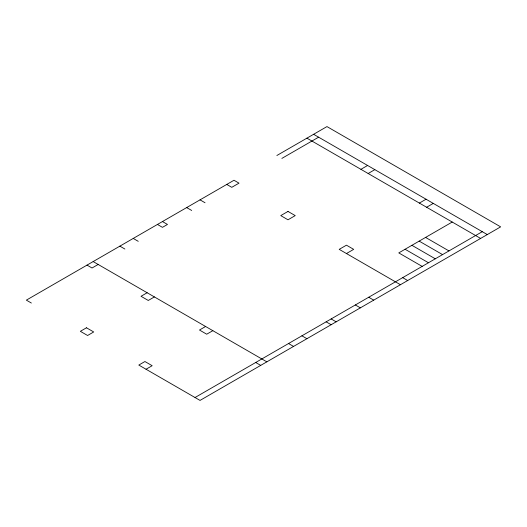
<?xml version="1.0" encoding="UTF-8"?>
<svg xmlns="http://www.w3.org/2000/svg" width="527" height="527" viewBox="0 0 527 527"><rect width="100%" height="100%" fill="white"/><g stroke="black" fill="none" stroke-linecap="round" stroke-linejoin="round"><path stroke-width="0.79" d="M276.859 155.511L326.964 126.585L500.65 226.86L200.036 400.415L138.799 365.066L144.925 361.529L152.165 365.705L146.038 369.243M98.16 264.462L92.041 267.999L87.027 265.107M281.873 158.403L318.611 137.191M147.152 292.748L141.025 296.286L148.265 300.462L154.391 296.925M360.923 169.332L367.602 165.471M368.156 173.508L374.835 169.648M205.602 326.496L199.483 330.027L206.716 334.21L212.842 330.673M419.373 203.079L426.053 199.219M346.45 253.54L353.683 249.357L346.45 245.18L339.21 249.357L400.448 284.712M426.613 207.256L433.293 203.396M452.219 222.038L398.774 252.894L422.16 266.392M195.03 397.523L482.277 231.682M313.605 134.299L487.291 234.574M306.925 138.153L480.611 238.428M425.572 237.42L448.958 250.918M419.176 241.116L442.555 254.613M411.916 245.305L435.295 258.803M405.085 249.251L428.464 262.749M402.674 277.643L407.681 280.535M226.762 184.437L231.768 187.329L239.008 183.152L233.995 180.254L26.35 300.14L31.363 303.032M200.036 199.865L205.049 202.757M368.716 297.248L373.722 300.14M186.677 207.579L191.69 210.471M355.356 304.962L360.363 307.854M162.461 221.557L167.474 224.449L162.461 227.341L157.448 224.449M331.14 318.94L336.147 321.832M326.127 321.832L331.14 324.724M133.232 238.428L138.245 241.326M301.912 335.818L306.925 338.709M119.873 246.142L124.886 249.034M288.552 343.532L293.559 346.423M93.154 261.57L266.84 361.851M255.707 362.49L260.713 365.382M86.474 327.781L80.348 331.318L87.587 335.495L93.707 331.957L86.474 327.781M287.992 211.432L280.759 215.609L287.992 219.792L295.232 215.609L287.992 211.432"/></g></svg>
